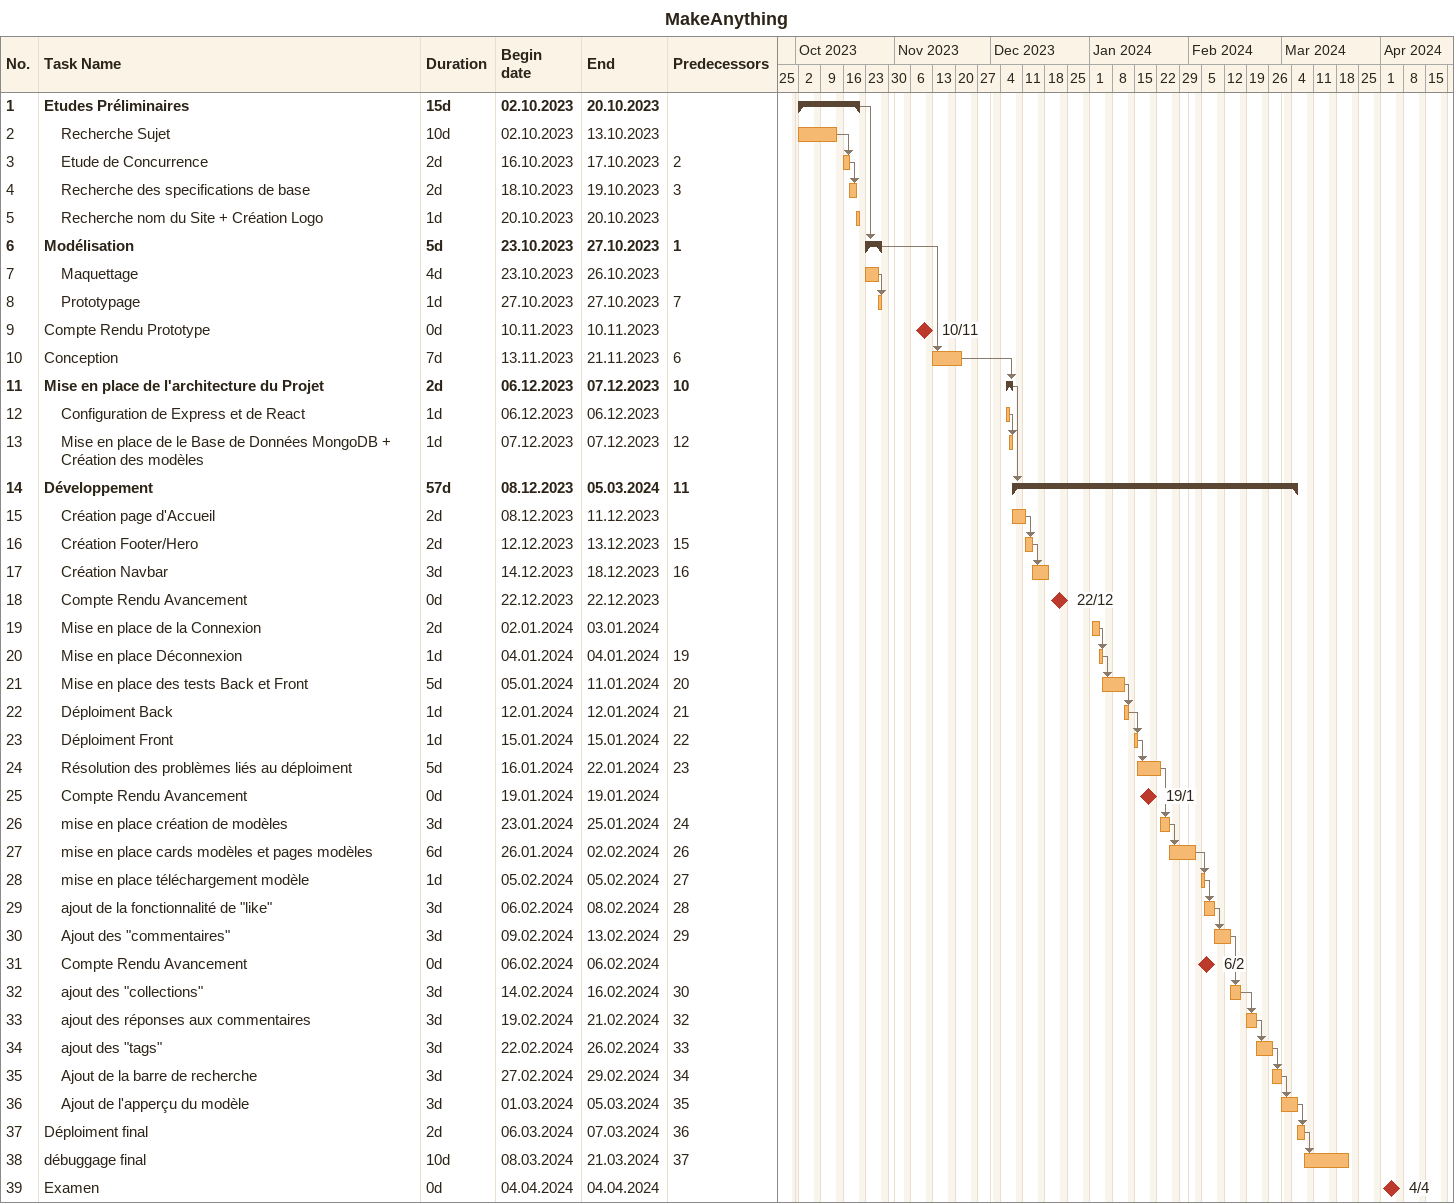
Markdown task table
MakeAnything

| ID | Level | Task | Duration | Start | Finish | Predecessors |
|---|---|---|---|---|---|---|
| 1 | 1 | **Etudes Préliminaires** | 15d | 2023-10-02 | 2023-10-20 |  |
| 2 | 2 | Recherche Sujet | 10d | 2023-10-02 | 2023-10-13 |  |
| 3 | 2 | Etude de Concurrence | 2d | 2023-10-16 | 2023-10-17 | 2 |
| 4 | 2 | Recherche des specifications de base | 2d | 2023-10-18 | 2023-10-19 | 3 |
| 5 | 2 | Recherche nom du Site + Création Logo | 1d | 2023-10-20 | 2023-10-20 |  |
| 6 | 1 | **Modélisation** | 5d | 2023-10-23 | 2023-10-27 | 1 |
| 7 | 2 | Maquettage | 4d | 2023-10-23 | 2023-10-26 |  |
| 8 | 2 | Prototypage | 1d | 2023-10-27 | 2023-10-27 | 7 |
| 9 | 1 | Compte Rendu Prototype | 0d | 2023-11-10 | 2023-11-10 |  |
| 10 | 1 | Conception | 7d | 2023-11-13 | 2023-11-21 | 6 |
| 11 | 1 | **Mise en place de l'architecture du Projet** | 2d | 2023-12-06 | 2023-12-07 | 10 |
| 12 | 2 | Configuration de Express et de React | 1d | 2023-12-06 | 2023-12-06 |  |
| 13 | 2 | Mise en place de le Base de Données MongoDB + Création des modèles | 1d | 2023-12-07 | 2023-12-07 | 12 |
| 14 | 1 | **Développement** | 57d | 2023-12-08 | 2024-03-05 | 11 |
| 15 | 2 | Création page d'Accueil | 2d | 2023-12-08 | 2023-12-11 |  |
| 16 | 2 | Création Footer/Hero | 2d | 2023-12-12 | 2023-12-13 | 15 |
| 17 | 2 | Création Navbar | 3d | 2023-12-14 | 2023-12-18 | 16 |
| 18 | 2 | Compte Rendu Avancement | 0d | 2023-12-22 | 2023-12-22 |  |
| 19 | 2 | Mise en place de la Connexion | 2d | 2024-01-02 | 2024-01-03 |  |
| 20 | 2 | Mise en place Déconnexion | 1d | 2024-01-04 | 2024-01-04 | 19 |
| 21 | 2 | Mise en place des tests Back et Front | 5d | 2024-01-05 | 2024-01-11 | 20 |
| 22 | 2 | Déploiment Back | 1d | 2024-01-12 | 2024-01-12 | 21 |
| 23 | 2 | Déploiment Front | 1d | 2024-01-15 | 2024-01-15 | 22 |
| 24 | 2 | Résolution des problèmes liés au déploiment | 5d | 2024-01-16 | 2024-01-22 | 23 |
| 25 | 2 | Compte Rendu Avancement | 0d | 2024-01-19 | 2024-01-19 |  |
| 26 | 2 | mise en place création de modèles | 3d | 2024-01-23 | 2024-01-25 | 24 |
| 27 | 2 | mise en place cards modèles et pages modèles | 6d | 2024-01-26 | 2024-02-02 | 26 |
| 28 | 2 | mise en place téléchargement modèle | 1d | 2024-02-05 | 2024-02-05 | 27 |
| 29 | 2 | ajout de la fonctionnalité de "like" | 3d | 2024-02-06 | 2024-02-08 | 28 |
| 30 | 2 | Ajout des "commentaires" | 3d | 2024-02-09 | 2024-02-13 | 29 |
| 31 | 2 | Compte Rendu Avancement | 0d | 2024-02-06 | 2024-02-06 |  |
| 32 | 2 | ajout des "collections" | 3d | 2024-02-14 | 2024-02-16 | 30 |
| 33 | 2 | ajout des réponses aux commentaires | 3d | 2024-02-19 | 2024-02-21 | 32 |
| 34 | 2 | ajout des "tags" | 3d | 2024-02-22 | 2024-02-26 | 33 |
| 35 | 2 | Ajout de la barre de recherche | 3d | 2024-02-27 | 2024-02-29 | 34 |
| 36 | 2 | Ajout de l'apperçu du modèle | 3d | 2024-03-01 | 2024-03-05 | 35 |
| 37 | 1 | Déploiment final | 2d | 2024-03-06 | 2024-03-07 | 36 |
| 38 | 1 | débuggage final | 10d | 2024-03-08 | 2024-03-21 | 37 |
| 39 | 1 | Examen | 0d | 2024-04-04 | 2024-04-04 |  |
